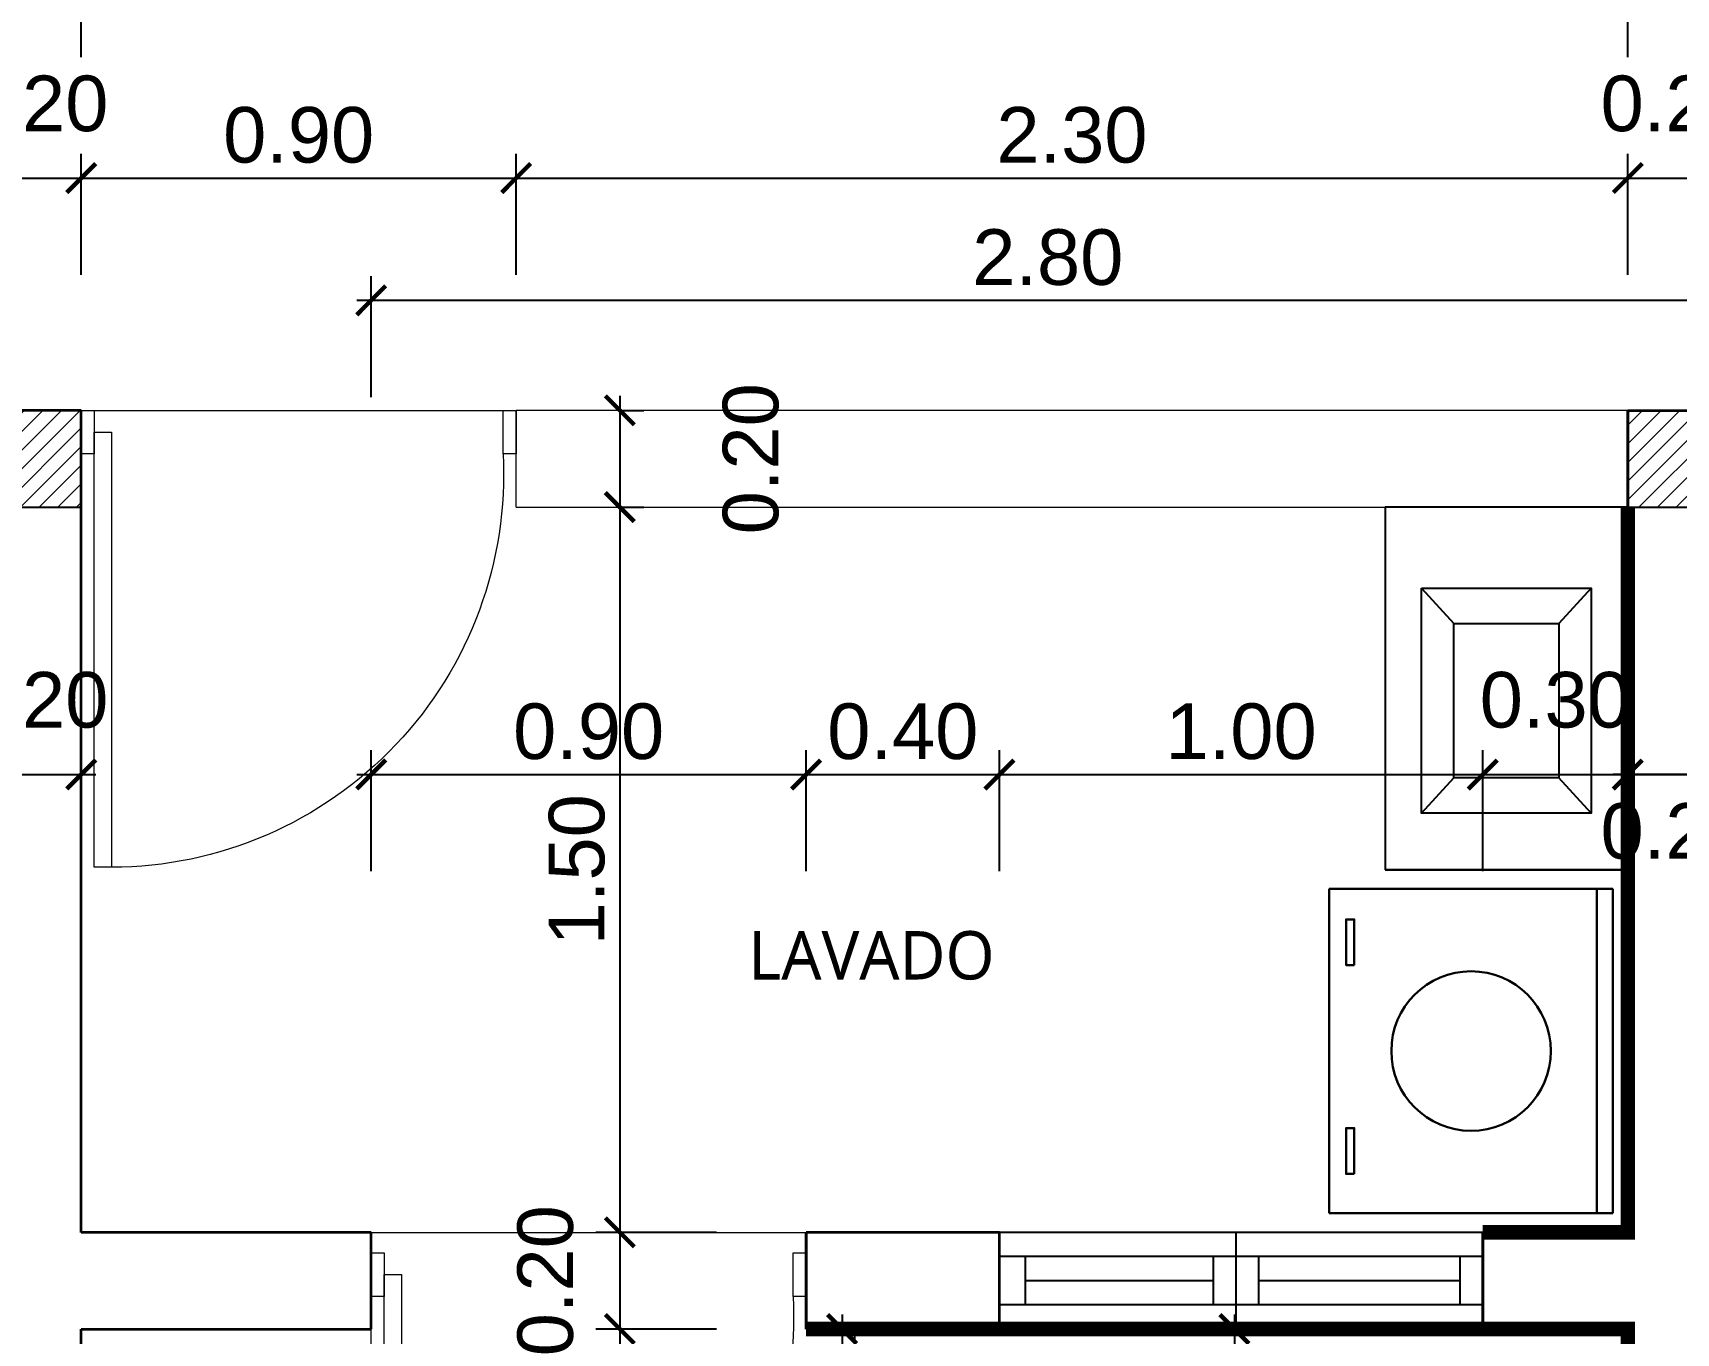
# Model space of a CAD drawing. Header units: feet. Extents: x -417 to 46, y -646 to -218.
# Drawn here: x -100.695 to -97.295, y -487.236 to -484.547 of the extents above; entities that cross this region are included whole.
import ezdxf

# ---------------------------------------------------------------- set-up
doc = ezdxf.new("R2010")
doc.units = ezdxf.units.FT
doc.header["$MEASUREMENT"] = 0
for name, color, linetype in [('00-PISOS', 30, 'Continuous'), ('COCINA', 2, 'Continuous'), ('columna', 9, 'Continuous'), ('DIM', 10, 'Continuous'), ('PERT-VENT', 2, 'Continuous')]:
    doc.layers.add(name, color=color, linetype=linetype)
for name, color, linetype, lineweight in [('A-WALL', 4, 'Continuous', 25), ('closet', 8, 'Continuous', 5), ('DIM-COTAS', 1, 'Continuous', 5), ('FURN', 2, 'Continuous', 30), ('MB', 2, 'Continuous', 20), ('muros', 4, 'Continuous', 50), ('Piso', 8, 'Continuous', 9), ('puertas', 8, 'Continuous', 9), ('TXT', 2, 'Continuous', 9)]:
    doc.layers.add(name, color=color, linetype=linetype, lineweight=lineweight)
doc.styles.add('ads', font='trebuc.ttf', dxfattribs={"height": 0.14})
doc.styles.get("Standard").update_dxf_attribs({"font": 'arial.ttf', "height": 0.115})
doc.dimstyles.new('KEILY', dxfattribs={"dimtxt": 0.115, "dimasz": 0.06, "dimexe": 0.05, "dimexo": 0.2, "dimgap": 0.03, "dimtad": 1, "dimzin": 1, "dimdsep": 46, "dimtxsty": 'Standard', "dimblk": 'ARCHTICK', "dimcen": 2.5, "dimdle": 0.03, "dimclrd": 256, "dimclre": 256, "dimclrt": 7, "dimadec": 0, "dimazin": 0, "dimtfac": 1, "dimtmove": 2, "dimatfit": 3, "dimfxl": 0.2, "dimfxlon": 1, "dimtolj": 1, "dimtzin": 1, "dimarcsym": 0})

# ---------------------------------------------------------------- blocks, each defined once
blk = doc.blocks.new('A$C4D292AF4')
at = {"layer": 'puertas'}
for points in [[(0.03, 0.05), (0.07, 0.05), (0.07, 1.05), (0.03, 1.05)], [(0, 0), (0.03, 0), (0.03, 0.1), (0, 0.1)], [(0.97, 0), (1, 0), (1, 0.1), (0.97, 0.1)]]:
    blk.add_lwpolyline(points, close=True, dxfattribs=at)
blk.add_arc((0.0677, 0.1465), 0.9035, 357.0481, 89.8556, dxfattribs=at)
blk = doc.blocks.new('A$C01EB0BB3')
at = {"layer": 'FURN'}
for p, q in [((0, 0, 224.5603), (0, 0.6096, 224.5603)), ((0, 0.6096, 224.5603), (0.5334, 0.6096, 224.5603)), ((0.5034, 0.6096, 224.5603), (0.5034, 0, 224.5603)), ((0.5334, 0.6096, 224.5603), (0.5334, 0, 224.5603)), ((0.5334, 0, 224.5603), (0, 0, 224.5603))]:
    blk.add_line(p, q, dxfattribs=at)
at = {"layer": 'FURN', "ltscale": 0.02, "elevation": 224.5603}
for points in [[(0.047, 0.5357), (0.047, 0.4496), (0.0315, 0.4496), (0.0315, 0.5357)], [(0.047, 0.1432), (0.047, 0.0572), (0.0315, 0.0572), (0.0315, 0.1432)]]:
    blk.add_lwpolyline(points, close=True, dxfattribs=at)
at = {"layer": 'FURN', "ltscale": 0.02}
blk.add_circle((0.2667, 0.3048, 224.5603), 0.15, dxfattribs=at)
blk = doc.blocks.new('_ArchTick')
at = {"layer": 'DIM-COTAS', "color": 0, "const_width": 0.15}
blk.add_lwpolyline([(-0.5, -0.5), (0.5, 0.5)], dxfattribs=at)
blk = doc.blocks.new('*D1394')
at = {"layer": 'Defpoints', "color": 0, "transparency": 16777216}
for p in [(-100.5954, -484.847), (-100.5954, -485.3275), (-100.7954, -485.5275)]:
    blk.add_point(p, dxfattribs=at)
at = {"layer": 'DIM', "lineweight": -2, "transparency": 16777216}
for p, q in [((-100.7954, -485.047), (-100.7954, -484.797)), ((-100.5954, -485.047), (-100.5954, -484.797)), ((-100.8254, -484.847), (-100.5654, -484.847))]:
    blk.add_line(p, q, dxfattribs=at)
at = {"layer": 'DIM', "lineweight": -2, "transparency": 16777216, "xscale": 0.06, "yscale": 0.06, "zscale": 0.06, "rotation": 180}
blk.add_blockref('_ArchTick', (-100.7954, -484.847), dxfattribs=at)
at = {"layer": 'DIM', "lineweight": -2, "transparency": 16777216, "xscale": 0.06, "yscale": 0.06, "zscale": 0.06}
blk.add_blockref('_ArchTick', (-100.5954, -484.847), dxfattribs=at)
at = {"layer": 'DIM', "color": 7, "transparency": 16777216, "insert": (-100.6954, -484.6933), "char_height": 0.115, "attachment_point": 5}
blk.add_mtext('\\A1;0.20', dxfattribs=at)
blk = doc.blocks.new('*D1395')
at = {"layer": 'Defpoints', "color": 0, "transparency": 16777216}
for p in [(-99.6954, -484.847), (-100.5954, -485.3275), (-99.6954, -485.3275)]:
    blk.add_point(p, dxfattribs=at)
at = {"layer": 'DIM', "lineweight": -2, "transparency": 16777216}
for p, q in [((-100.5954, -485.047), (-100.5954, -484.797)), ((-99.6954, -485.047), (-99.6954, -484.797)), ((-100.6254, -484.847), (-99.6654, -484.847))]:
    blk.add_line(p, q, dxfattribs=at)
at = {"layer": 'DIM', "lineweight": -2, "transparency": 16777216, "xscale": 0.06, "yscale": 0.06, "zscale": 0.06, "rotation": 180}
blk.add_blockref('_ArchTick', (-100.5954, -484.847), dxfattribs=at)
at = {"layer": 'DIM', "lineweight": -2, "transparency": 16777216, "xscale": 0.06, "yscale": 0.06, "zscale": 0.06}
blk.add_blockref('_ArchTick', (-99.6954, -484.847), dxfattribs=at)
at = {"layer": 'DIM', "color": 7, "transparency": 16777216, "insert": (-100.1454, -484.7583), "char_height": 0.115, "attachment_point": 5}
blk.add_mtext('\\A1;0.90', dxfattribs=at)
blk = doc.blocks.new('*D1396')
at = {"layer": 'Defpoints', "color": 0, "transparency": 16777216}
for p in [(-97.3954, -484.847), (-99.6954, -485.3275), (-97.3954, -485.3275)]:
    blk.add_point(p, dxfattribs=at)
at = {"layer": 'DIM', "lineweight": -2, "transparency": 16777216}
for p, q in [((-99.6954, -485.047), (-99.6954, -484.797)), ((-97.3954, -485.047), (-97.3954, -484.797)), ((-99.7254, -484.847), (-97.3654, -484.847))]:
    blk.add_line(p, q, dxfattribs=at)
at = {"layer": 'DIM', "lineweight": -2, "transparency": 16777216, "xscale": 0.06, "yscale": 0.06, "zscale": 0.06, "rotation": 180}
blk.add_blockref('_ArchTick', (-99.6954, -484.847), dxfattribs=at)
at = {"layer": 'DIM', "lineweight": -2, "transparency": 16777216, "xscale": 0.06, "yscale": 0.06, "zscale": 0.06}
blk.add_blockref('_ArchTick', (-97.3954, -484.847), dxfattribs=at)
at = {"layer": 'DIM', "color": 7, "transparency": 16777216, "insert": (-98.5454, -484.7583), "char_height": 0.115, "attachment_point": 5}
blk.add_mtext('\\A1;2.30', dxfattribs=at)
blk = doc.blocks.new('*D1397')
at = {"layer": 'Defpoints', "color": 0, "transparency": 16777216}
for p in [(-97.1954, -484.847), (-97.3954, -485.3275), (-97.1954, -485.3275)]:
    blk.add_point(p, dxfattribs=at)
at = {"layer": 'DIM', "lineweight": -2, "transparency": 16777216}
for p, q in [((-97.3954, -485.047), (-97.3954, -484.797)), ((-97.1954, -485.047), (-97.1954, -484.797)), ((-97.4254, -484.847), (-97.1654, -484.847))]:
    blk.add_line(p, q, dxfattribs=at)
at = {"layer": 'DIM', "lineweight": -2, "transparency": 16777216, "xscale": 0.06, "yscale": 0.06, "zscale": 0.06, "rotation": 180}
blk.add_blockref('_ArchTick', (-97.3954, -484.847), dxfattribs=at)
at = {"layer": 'DIM', "lineweight": -2, "transparency": 16777216, "xscale": 0.06, "yscale": 0.06, "zscale": 0.06}
blk.add_blockref('_ArchTick', (-97.1954, -484.847), dxfattribs=at)
at = {"layer": 'DIM', "color": 7, "transparency": 16777216, "insert": (-97.2954, -484.6933), "char_height": 0.115, "attachment_point": 5}
blk.add_mtext('\\A1;0.20', dxfattribs=at)
blk = doc.blocks.new('*D1402')
at = {"layer": 'Defpoints', "color": 0, "transparency": 16777216}
for p in [(-100.5954, -484.4755), (-100.7954, -484.797), (-100.5954, -484.797)]:
    blk.add_point(p, dxfattribs=at)
at = {"layer": 'DIM', "lineweight": -2, "transparency": 16777216}
for p, q in [((-100.7954, -484.597), (-100.7954, -484.4255)), ((-100.5954, -484.597), (-100.5954, -484.4255)), ((-100.8254, -484.4755), (-100.5654, -484.4755))]:
    blk.add_line(p, q, dxfattribs=at)
at = {"layer": 'DIM', "lineweight": -2, "transparency": 16777216, "xscale": 0.06, "yscale": 0.06, "zscale": 0.06, "rotation": 180}
blk.add_blockref('_ArchTick', (-100.7954, -484.4755), dxfattribs=at)
at = {"layer": 'DIM', "lineweight": -2, "transparency": 16777216, "xscale": 0.06, "yscale": 0.06, "zscale": 0.06}
blk.add_blockref('_ArchTick', (-100.5954, -484.4755), dxfattribs=at)
at = {"layer": 'DIM', "color": 7, "transparency": 16777216, "insert": (-100.6954, -484.3218), "char_height": 0.115, "attachment_point": 5}
blk.add_mtext('\\A1;0.20', dxfattribs=at)
blk = doc.blocks.new('*D1403')
at = {"layer": 'Defpoints', "color": 0, "transparency": 16777216}
for p in [(-97.3954, -484.4755), (-100.5954, -484.797), (-97.3954, -484.797)]:
    blk.add_point(p, dxfattribs=at)
at = {"layer": 'DIM', "lineweight": -2, "transparency": 16777216}
for p, q in [((-100.5954, -484.597), (-100.5954, -484.4255)), ((-97.3954, -484.597), (-97.3954, -484.4255)), ((-100.6254, -484.4755), (-97.3654, -484.4755))]:
    blk.add_line(p, q, dxfattribs=at)
at = {"layer": 'DIM', "lineweight": -2, "transparency": 16777216, "xscale": 0.06, "yscale": 0.06, "zscale": 0.06, "rotation": 180}
blk.add_blockref('_ArchTick', (-100.5954, -484.4755), dxfattribs=at)
at = {"layer": 'DIM', "lineweight": -2, "transparency": 16777216, "xscale": 0.06, "yscale": 0.06, "zscale": 0.06}
blk.add_blockref('_ArchTick', (-97.3954, -484.4755), dxfattribs=at)
at = {"layer": 'DIM', "color": 7, "transparency": 16777216, "insert": (-98.9954, -484.3867), "char_height": 0.115, "attachment_point": 5}
blk.add_mtext('\\A1;3.20', dxfattribs=at)
blk = doc.blocks.new('*D1404')
at = {"layer": 'Defpoints', "color": 0, "transparency": 16777216}
for p in [(-97.1954, -484.4755), (-97.3954, -484.797), (-97.1954, -484.797)]:
    blk.add_point(p, dxfattribs=at)
at = {"layer": 'DIM', "lineweight": -2, "transparency": 16777216}
for p, q in [((-97.3954, -484.597), (-97.3954, -484.4255)), ((-97.1954, -484.597), (-97.1954, -484.4255)), ((-97.4254, -484.4755), (-97.1654, -484.4755))]:
    blk.add_line(p, q, dxfattribs=at)
at = {"layer": 'DIM', "lineweight": -2, "transparency": 16777216, "xscale": 0.06, "yscale": 0.06, "zscale": 0.06, "rotation": 180}
blk.add_blockref('_ArchTick', (-97.3954, -484.4755), dxfattribs=at)
at = {"layer": 'DIM', "lineweight": -2, "transparency": 16777216, "xscale": 0.06, "yscale": 0.06, "zscale": 0.06}
blk.add_blockref('_ArchTick', (-97.1954, -484.4755), dxfattribs=at)
at = {"layer": 'DIM', "color": 7, "transparency": 16777216, "insert": (-97.2954, -484.3218), "char_height": 0.115, "attachment_point": 5}
blk.add_mtext('\\A1;0.20', dxfattribs=at)
blk = doc.blocks.new('*D1551')
at = {"layer": 'Defpoints', "color": 0, "transparency": 16777216}
for p in [(-99.5209, -485.3275), (-99.5209, -485.5275), (-99.4809, -485.5275)]:
    blk.add_point(p, dxfattribs=at)
at = {"layer": 'DIM', "lineweight": -2, "transparency": 16777216}
for p, q in [((-99.4809, -485.2975), (-99.4809, -485.5575)), ((-99.4809, -485.3275), (-99.4309, -485.3275)), ((-99.4809, -485.5275), (-99.4309, -485.5275))]:
    blk.add_line(p, q, dxfattribs=at)
at = {"layer": 'DIM', "lineweight": -2, "transparency": 16777216, "xscale": 0.06, "yscale": 0.06, "zscale": 0.06}
for p, rotation in [((-99.4809, -485.3275), 90), ((-99.4809, -485.5275), 270)]:
    blk.add_blockref('_ArchTick', p, dxfattribs=dict(at, rotation=rotation))
at = {"layer": 'DIM', "color": 7, "transparency": 16777216, "insert": (-99.2097, -485.4275), "char_height": 0.115, "attachment_point": 5, "rotation": 90}
blk.add_mtext('\\A1;0.20', dxfattribs=at)
blk = doc.blocks.new('*D1552')
at = {"layer": 'Defpoints', "color": 0, "transparency": 16777216}
for p in [(-99.5209, -485.5275), (-99.4809, -487.0275), (-98.8954, -487.0275)]:
    blk.add_point(p, dxfattribs=at)
at = {"layer": 'DIM', "lineweight": -2, "transparency": 16777216}
for p, q in [((-99.4809, -485.4975), (-99.4809, -487.0575)), ((-99.4809, -485.5275), (-99.4309, -485.5275)), ((-99.2809, -487.0275), (-99.5309, -487.0275))]:
    blk.add_line(p, q, dxfattribs=at)
at = {"layer": 'DIM', "lineweight": -2, "transparency": 16777216, "xscale": 0.06, "yscale": 0.06, "zscale": 0.06}
for p, rotation in [((-99.4809, -485.5275), 90), ((-99.4809, -487.0275), 270)]:
    blk.add_blockref('_ArchTick', p, dxfattribs=dict(at, rotation=rotation))
at = {"layer": 'DIM', "color": 7, "transparency": 16777216, "insert": (-99.5696, -486.2775), "char_height": 0.115, "attachment_point": 5, "rotation": 90}
blk.add_mtext('\\A1;1.50', dxfattribs=at)
blk = doc.blocks.new('*D1553')
at = {"layer": 'Defpoints', "color": 0, "transparency": 16777216}
for p in [(-98.8954, -487.0275), (-99.4809, -487.2275), (-98.9954, -487.2275)]:
    blk.add_point(p, dxfattribs=at)
at = {"layer": 'DIM', "lineweight": -2, "transparency": 16777216}
for p, q in [((-99.4809, -486.9975), (-99.4809, -487.2575)), ((-99.2809, -487.0275), (-99.5309, -487.0275)), ((-99.2809, -487.2275), (-99.5309, -487.2275))]:
    blk.add_line(p, q, dxfattribs=at)
at = {"layer": 'DIM', "lineweight": -2, "transparency": 16777216, "xscale": 0.06, "yscale": 0.06, "zscale": 0.06}
for p, rotation in [((-99.4809, -487.0275), 90), ((-99.4809, -487.2275), 270)]:
    blk.add_blockref('_ArchTick', p, dxfattribs=dict(at, rotation=rotation))
at = {"layer": 'DIM', "color": 7, "transparency": 16777216, "insert": (-99.6346, -487.1275), "char_height": 0.115, "attachment_point": 5, "rotation": 90}
blk.add_mtext('\\A1;0.20', dxfattribs=at)
blk = doc.blocks.new('*D1554')
at = {"layer": 'Defpoints', "color": 0, "transparency": 16777216}
for p in [(-98.9954, -487.2275), (-99.9954, -487.9775), (-99.4809, -487.9775)]:
    blk.add_point(p, dxfattribs=at)
at = {"layer": 'DIM', "lineweight": -2, "transparency": 16777216}
for p, q in [((-99.4809, -487.1975), (-99.4809, -487.2917)), ((-99.2809, -487.2275), (-99.5309, -487.2275)), ((-99.4809, -488.0075), (-99.4809, -487.6512)), ((-99.6809, -487.9775), (-99.4309, -487.9775))]:
    blk.add_line(p, q, dxfattribs=at)
at = {"layer": 'DIM', "lineweight": -2, "transparency": 16777216, "xscale": 0.06, "yscale": 0.06, "zscale": 0.06}
for p, rotation in [((-99.4809, -487.2275), 90), ((-99.4809, -487.9775), 270)]:
    blk.add_blockref('_ArchTick', p, dxfattribs=dict(at, rotation=rotation))
at = {"layer": 'DIM', "color": 7, "transparency": 16777216, "insert": (-99.4809, -487.4715), "char_height": 0.115, "attachment_point": 5, "rotation": 90}
blk.add_mtext('\\A1;0.75', dxfattribs=at)
blk = doc.blocks.new('*D1558')
at = {"layer": 'Defpoints', "color": 0, "transparency": 16777216}
for p in [(-98.8954, -487.2275), (-99.0212, -490.6275), (-98.6936, -490.6275)]:
    blk.add_point(p, dxfattribs=at)
at = {"layer": 'DIM', "lineweight": -2, "transparency": 16777216}
for p, q in [((-99.0212, -487.1975), (-99.0212, -490.6575)), ((-99.0212, -487.2275), (-99.0712, -487.2275)), ((-98.8936, -490.6275), (-99.0712, -490.6275))]:
    blk.add_line(p, q, dxfattribs=at)
at = {"layer": 'DIM', "lineweight": -2, "transparency": 16777216, "xscale": 0.06, "yscale": 0.06, "zscale": 0.06}
for p, rotation in [((-99.0212, -487.2275), 90), ((-99.0212, -490.6275), 270)]:
    blk.add_blockref('_ArchTick', p, dxfattribs=dict(at, rotation=rotation))
at = {"layer": 'DIM', "color": 7, "transparency": 16777216, "insert": (-99.1099, -488.9275), "char_height": 0.115, "attachment_point": 5, "rotation": 90}
blk.add_mtext('\\A1;3.40', dxfattribs=at)
blk = doc.blocks.new('*D1564')
at = {"layer": 'Defpoints', "color": 0, "transparency": 16777216}
for p in [(-98.0433, -487.2275), (-98.2093, -487.8275), (-98.0433, -487.8275)]:
    blk.add_point(p, dxfattribs=at)
at = {"layer": 'DIM', "lineweight": -2, "transparency": 16777216}
for p, q in [((-98.2093, -487.1975), (-98.2093, -487.8575)), ((-98.2093, -487.2275), (-98.2593, -487.2275)), ((-98.2093, -487.8275), (-98.2593, -487.8275))]:
    blk.add_line(p, q, dxfattribs=at)
at = {"layer": 'DIM', "lineweight": -2, "transparency": 16777216, "xscale": 0.06, "yscale": 0.06, "zscale": 0.06}
for p, rotation in [((-98.2093, -487.2275), 90), ((-98.2093, -487.8275), 270)]:
    blk.add_blockref('_ArchTick', p, dxfattribs=dict(at, rotation=rotation))
at = {"layer": 'DIM', "color": 7, "transparency": 16777216, "insert": (-98.2981, -487.5275), "char_height": 0.115, "attachment_point": 5, "rotation": 90}
blk.add_mtext('\\A1;0.60', dxfattribs=at)
blk = doc.blocks.new('*D1583')
at = {"layer": 'Defpoints', "color": 0, "transparency": 16777216}
for p in [(-100.5954, -486.0805), (-100.7954, -486.4729), (-100.5954, -486.5051)]:
    blk.add_point(p, dxfattribs=at)
at = {"layer": 'DIM', "lineweight": -2, "transparency": 16777216}
for p, q in [((-100.7954, -486.2729), (-100.7954, -486.0305)), ((-100.5954, -486.2805), (-100.5954, -486.0305)), ((-100.8254, -486.0805), (-100.5654, -486.0805))]:
    blk.add_line(p, q, dxfattribs=at)
at = {"layer": 'DIM', "lineweight": -2, "transparency": 16777216, "xscale": 0.06, "yscale": 0.06, "zscale": 0.06, "rotation": 180}
blk.add_blockref('_ArchTick', (-100.7954, -486.0805), dxfattribs=at)
at = {"layer": 'DIM', "lineweight": -2, "transparency": 16777216, "xscale": 0.06, "yscale": 0.06, "zscale": 0.06}
blk.add_blockref('_ArchTick', (-100.5954, -486.0805), dxfattribs=at)
at = {"layer": 'DIM', "color": 7, "transparency": 16777216, "insert": (-100.6954, -485.9268), "char_height": 0.115, "attachment_point": 5}
blk.add_mtext('\\A1;0.20', dxfattribs=at)
blk = doc.blocks.new('*D1584')
at = {"layer": 'Defpoints', "color": 0, "transparency": 16777216}
for p in [(-99.9954, -485.1), (-97.1954, -485.5246), (-99.9954, -487.0275)]:
    blk.add_point(p, dxfattribs=at)
at = {"layer": 'DIM', "lineweight": -2, "transparency": 16777216}
for p, q in [((-99.9954, -485.3), (-99.9954, -485.05)), ((-97.1954, -485.3), (-97.1954, -485.05)), ((-97.1654, -485.1), (-100.0254, -485.1))]:
    blk.add_line(p, q, dxfattribs=at)
at = {"layer": 'DIM', "lineweight": -2, "transparency": 16777216, "xscale": 0.06, "yscale": 0.06, "zscale": 0.06, "rotation": 180}
blk.add_blockref('_ArchTick', (-99.9954, -485.1), dxfattribs=at)
at = {"layer": 'DIM', "lineweight": -2, "transparency": 16777216, "xscale": 0.06, "yscale": 0.06, "zscale": 0.06}
blk.add_blockref('_ArchTick', (-97.1954, -485.1), dxfattribs=at)
at = {"layer": 'DIM', "color": 7, "transparency": 16777216, "insert": (-98.5954, -485.0112), "char_height": 0.115, "attachment_point": 5}
blk.add_mtext('\\A1;2.80', dxfattribs=at)
blk = doc.blocks.new('*D1585')
at = {"layer": 'Defpoints', "color": 0, "transparency": 16777216}
for p in [(-99.0954, -486.0805), (-99.9954, -487.0275), (-99.0954, -487.0275)]:
    blk.add_point(p, dxfattribs=at)
at = {"layer": 'DIM', "lineweight": -2, "transparency": 16777216}
for p, q in [((-99.9954, -486.2805), (-99.9954, -486.0305)), ((-99.0954, -486.2805), (-99.0954, -486.0305)), ((-100.0254, -486.0805), (-99.0654, -486.0805))]:
    blk.add_line(p, q, dxfattribs=at)
at = {"layer": 'DIM', "lineweight": -2, "transparency": 16777216, "xscale": 0.06, "yscale": 0.06, "zscale": 0.06, "rotation": 180}
blk.add_blockref('_ArchTick', (-99.9954, -486.0805), dxfattribs=at)
at = {"layer": 'DIM', "lineweight": -2, "transparency": 16777216, "xscale": 0.06, "yscale": 0.06, "zscale": 0.06}
blk.add_blockref('_ArchTick', (-99.0954, -486.0805), dxfattribs=at)
at = {"layer": 'DIM', "color": 7, "transparency": 16777216, "insert": (-99.5454, -485.9918), "char_height": 0.115, "attachment_point": 5}
blk.add_mtext('\\A1;0.90', dxfattribs=at)
blk = doc.blocks.new('*D1586')
at = {"layer": 'Defpoints', "color": 0, "transparency": 16777216}
for p in [(-98.6954, -486.0805), (-99.0954, -487.0275), (-98.6954, -487.0275)]:
    blk.add_point(p, dxfattribs=at)
at = {"layer": 'DIM', "lineweight": -2, "transparency": 16777216}
for p, q in [((-99.0954, -486.2805), (-99.0954, -486.0305)), ((-98.6954, -486.2805), (-98.6954, -486.0305)), ((-99.1254, -486.0805), (-98.6654, -486.0805))]:
    blk.add_line(p, q, dxfattribs=at)
at = {"layer": 'DIM', "lineweight": -2, "transparency": 16777216, "xscale": 0.06, "yscale": 0.06, "zscale": 0.06, "rotation": 180}
blk.add_blockref('_ArchTick', (-99.0954, -486.0805), dxfattribs=at)
at = {"layer": 'DIM', "lineweight": -2, "transparency": 16777216, "xscale": 0.06, "yscale": 0.06, "zscale": 0.06}
blk.add_blockref('_ArchTick', (-98.6954, -486.0805), dxfattribs=at)
at = {"layer": 'DIM', "color": 7, "transparency": 16777216, "insert": (-98.8954, -485.9918), "char_height": 0.115, "attachment_point": 5}
blk.add_mtext('\\A1;0.40', dxfattribs=at)
blk = doc.blocks.new('*D1587')
at = {"layer": 'Defpoints', "color": 0, "transparency": 16777216}
for p in [(-97.6954, -486.0805), (-98.6954, -487.0275), (-97.6954, -487.0775)]:
    blk.add_point(p, dxfattribs=at)
at = {"layer": 'DIM', "lineweight": -2, "transparency": 16777216}
for p, q in [((-98.6954, -486.2805), (-98.6954, -486.0305)), ((-97.6954, -486.2805), (-97.6954, -486.0305)), ((-98.7254, -486.0805), (-97.6654, -486.0805))]:
    blk.add_line(p, q, dxfattribs=at)
at = {"layer": 'DIM', "lineweight": -2, "transparency": 16777216, "xscale": 0.06, "yscale": 0.06, "zscale": 0.06, "rotation": 180}
blk.add_blockref('_ArchTick', (-98.6954, -486.0805), dxfattribs=at)
at = {"layer": 'DIM', "lineweight": -2, "transparency": 16777216, "xscale": 0.06, "yscale": 0.06, "zscale": 0.06}
blk.add_blockref('_ArchTick', (-97.6954, -486.0805), dxfattribs=at)
at = {"layer": 'DIM', "color": 7, "transparency": 16777216, "insert": (-98.1954, -485.9918), "char_height": 0.115, "attachment_point": 5}
blk.add_mtext('\\A1;1.00', dxfattribs=at)
blk = doc.blocks.new('*D1588')
at = {"layer": 'Defpoints', "color": 0, "transparency": 16777216}
for p in [(-97.3954, -486.0805), (-97.3954, -487.0275), (-97.6954, -487.0775)]:
    blk.add_point(p, dxfattribs=at)
at = {"layer": 'DIM', "lineweight": -2, "transparency": 16777216}
for p, q in [((-97.6954, -486.2805), (-97.6954, -486.0305)), ((-97.3954, -486.2805), (-97.3954, -486.0305)), ((-97.7254, -486.0805), (-97.3654, -486.0805))]:
    blk.add_line(p, q, dxfattribs=at)
at = {"layer": 'DIM', "lineweight": -2, "transparency": 16777216, "xscale": 0.06, "yscale": 0.06, "zscale": 0.06, "rotation": 180}
blk.add_blockref('_ArchTick', (-97.6954, -486.0805), dxfattribs=at)
at = {"layer": 'DIM', "lineweight": -2, "transparency": 16777216, "xscale": 0.06, "yscale": 0.06, "zscale": 0.06}
blk.add_blockref('_ArchTick', (-97.3954, -486.0805), dxfattribs=at)
at = {"layer": 'DIM', "color": 7, "transparency": 16777216, "insert": (-97.5454, -485.9267), "char_height": 0.115, "attachment_point": 5}
blk.add_mtext('\\A1;0.30', dxfattribs=at)
blk = doc.blocks.new('*D1589')
at = {"layer": 'Defpoints', "color": 0, "transparency": 16777216}
for p in [(-97.1954, -486.0805), (-97.3954, -487.0275), (-97.1954, -487.0275)]:
    blk.add_point(p, dxfattribs=at)
at = {"layer": 'DIM', "lineweight": -2, "transparency": 16777216}
for p, q in [((-97.3954, -486.2805), (-97.3954, -486.0305)), ((-97.1954, -486.2805), (-97.1954, -486.0305)), ((-97.4254, -486.0805), (-97.1654, -486.0805))]:
    blk.add_line(p, q, dxfattribs=at)
at = {"layer": 'DIM', "lineweight": -2, "transparency": 16777216, "xscale": 0.06, "yscale": 0.06, "zscale": 0.06, "rotation": 180}
blk.add_blockref('_ArchTick', (-97.3954, -486.0805), dxfattribs=at)
at = {"layer": 'DIM', "lineweight": -2, "transparency": 16777216, "xscale": 0.06, "yscale": 0.06, "zscale": 0.06}
blk.add_blockref('_ArchTick', (-97.1954, -486.0805), dxfattribs=at)
at = {"layer": 'DIM', "color": 7, "transparency": 16777216, "insert": (-97.2954, -486.1981), "char_height": 0.115, "attachment_point": 5}
blk.add_mtext('\\A1;0.20', dxfattribs=at)
blk = doc.blocks.new('*D1649')
at = {"layer": 'Defpoints', "color": 0, "transparency": 16777216}
for p in [(-97.3954, -486.0805), (-97.3954, -487.0275), (-97.1954, -487.0275)]:
    blk.add_point(p, dxfattribs=at)
at = {"layer": 'DIM', "lineweight": -2, "transparency": 16777216}
for p, q in [((-97.3954, -486.2805), (-97.3954, -486.0305)), ((-97.1954, -486.2805), (-97.1954, -486.0305)), ((-97.1654, -486.0805), (-97.4254, -486.0805))]:
    blk.add_line(p, q, dxfattribs=at)
at = {"layer": 'DIM', "lineweight": -2, "transparency": 16777216, "xscale": 0.06, "yscale": 0.06, "zscale": 0.06, "rotation": 180}
blk.add_blockref('_ArchTick', (-97.3954, -486.0805), dxfattribs=at)
at = {"layer": 'DIM', "lineweight": -2, "transparency": 16777216, "xscale": 0.06, "yscale": 0.06, "zscale": 0.06}
blk.add_blockref('_ArchTick', (-97.1954, -486.0805), dxfattribs=at)
at = {"layer": 'DIM', "color": 7, "transparency": 16777216, "insert": (-97.2954, -486.1981), "char_height": 0.115, "attachment_point": 5}
blk.add_mtext('\\A1;0.20', dxfattribs=at)
blk = doc.blocks.new('A$C012446DC')
at = {"layer": 'Piso'}
h = blk.add_hatch(dxfattribs=at)
h.set_pattern_fill('ANSI31', color=256, scale=0.008571, angle=180)
h.set_pattern_definition([(225, (206536.064322, 1154820.960068), (0.0192434059784, -0.0192434059784), [])])
h.paths.add_polyline_path([(0, 0), (0.2, 0), (0.2, 0.2), (0, 0.2)])
at = {"layer": 'columna'}
blk.add_lwpolyline([(0.2, 0.2), (0, 0.2), (0, 0), (0.2, 0)], close=True, dxfattribs=at)
blk = doc.blocks.new('A$C791B5281')
at = {"layer": 'muros', "lineweight": 35}
blk.add_line((4.9, 10.3, 1.2387), (5.1, 10.3, 1.2387), dxfattribs=at)
for p in [(1.5, 10.1, 1.2387), (4.9, 10.1, 1.2387)]:
    blk.add_blockref('A$C012446DC', p)

msp = doc.modelspace()

# ---------------------------------------------------------------- linework, layer by layer
at = {"layer": '00-PISOS', "const_width": 0.03}
msp.add_lwpolyline([(-99.0954, -487.2275), (-97.3954, -487.2275), (-97.3954, -490.6275), (-98.7954, -490.6275)], dxfattribs=at)
at = {"layer": 'A-WALL', "lineweight": 35, "extrusion": (-2.36783e-12, 8.94772e-16, -1)}
for p, q in [((-100.5954, -485.3275), (-102.0954, -485.3275)), ((-100.5954, -487.0275), (-100.5954, -485.3275)), ((-97.3954, -485.3275), (-97.3954, -487.0275)), ((-97.3954, -487.0275), (-97.3954, -485.3275)), ((-99.9954, -487.0275), (-100.5954, -487.0275)), ((-99.9954, -487.2275), (-99.9954, -487.0275)), ((-99.0954, -487.2275), (-99.0954, -487.0275)), ((-98.6954, -487.0275), (-99.0954, -487.0275)), ((-99.0954, -487.0275), (-99.0954, -487.2275)), ((-98.6954, -487.2275), (-98.6954, -487.0275)), ((-98.6954, -487.2275), (-98.6954, -487.0275)), ((-97.3954, -487.0275), (-97.6954, -487.0275)), ((-97.6954, -487.0275), (-97.6954, -487.2275)), ((-97.6954, -487.2275), (-97.6954, -487.0275)), ((-97.6954, -487.2275), (-97.6954, -487.0275)), ((-100.5954, -487.9775), (-100.5954, -487.2275)), ((-100.5954, -487.2275), (-99.9954, -487.2275)), ((-99.0954, -487.2275), (-98.6954, -487.2275)), ((-97.6954, -487.2275), (-97.3954, -487.2275)), ((-97.3954, -490.6275), (-97.3954, -487.2275))]:
    msp.add_line(p, q, dxfattribs=at)
at = {"layer": 'A-WALL', "lineweight": 35}
msp.add_line((-97.3954, -485.3275), (-97.1954, -485.3275), dxfattribs=at)
at = {"layer": 'closet'}
msp.add_line((-99.9954, -487.9775), (-99.9954, -487.2275), dxfattribs=at)
at = {"layer": 'COCINA', "extrusion": (-2.36783e-12, 8.94772e-16, -1)}
for p, q in [((-97.8219, -485.6952), (-97.755, -485.768)), ((-97.4714, -485.6952), (-97.5384, -485.768)), ((-97.8219, -486.1604), (-97.755, -486.0876)), ((-97.4714, -486.1604), (-97.5384, -486.0876)), ((-97.3954, -486.2775), (-97.8976, -486.2775)), ((-98.9954, -487.2275), (-98.9954, -487.8275))]:
    msp.add_line(p, q, dxfattribs=at)
at = {"layer": 'COCINA', "extrusion": (-2.36783e-12, 8.94772e-16, -1), "elevation": 0}
for points in [[(97.8976, -486.2775), (97.3954, -486.2775), (97.3954, -485.5275), (97.8976, -485.5275)], [(97.8219, -485.6952), (97.4714, -485.6952), (97.4714, -486.1604), (97.8219, -486.1604)], [(97.755, -485.768), (97.5384, -485.768), (97.5384, -486.0876), (97.755, -486.0876)]]:
    msp.add_lwpolyline(points, close=True, dxfattribs=at)
at = {"layer": 'MB', "extrusion": (-2.36783e-12, 8.94772e-16, -1)}
for p, q in [((-99.6954, -485.5275), (-99.6954, -485.3275)), ((-97.3954, -485.3275), (-99.6954, -485.3275)), ((-99.6954, -485.5275), (-97.3954, -485.5275))]:
    msp.add_line(p, q, dxfattribs=at)
at = {"layer": 'PERT-VENT', "extrusion": (-2.36783e-12, 8.94772e-16, -1)}
for p, q in [((-97.6954, -487.0275), (-98.6954, -487.0275)), ((-98.2063, -487.0275), (-98.2063, -487.2275)), ((-97.6954, -487.0775), (-98.6954, -487.0775)), ((-98.6415, -487.1775), (-98.6415, -487.0775)), ((-98.253, -487.0775), (-98.253, -487.1775)), ((-98.1597, -487.0775), (-98.1597, -487.1775)), ((-97.742, -487.1775), (-97.742, -487.0775)), ((-98.253, -487.1275), (-98.6415, -487.1275)), ((-97.742, -487.1275), (-98.1597, -487.1275)), ((-97.6954, -487.1775), (-98.6954, -487.1775)), ((-98.6954, -487.2275), (-97.6954, -487.2275))]:
    msp.add_line(p, q, dxfattribs=at)
at = {"layer": 'Piso'}
for p, q in [((-100.5954, -485.3275), (-99.6954, -485.3275)), ((-99.9954, -487.0275), (-99.0954, -487.0275))]:
    msp.add_line(p, q, dxfattribs=at)

# ---------------------------------------------------------------- block references
at = {"layer": 'puertas', "extrusion": (-2.36783e-12, 8.94772e-16, -1), "xscale": 0.9000000000000057, "yscale": 0.9000000000000057, "zscale": 0.9000000000000057, "rotation": 180}
msp.add_blockref('A$C4D292AF4', (100.5954, -485.3275), dxfattribs=at)
at = {"layer": 'puertas', "extrusion": (2.36808e-12, 8.94772e-16, -1), "xscale": 0.8999999999999773, "yscale": 0.8999999999999773, "zscale": 0.8999999999999773, "rotation": 180}
msp.add_blockref('A$C4D292AF4', (99.9954, -487.0698), dxfattribs=at)

# ---------------------------------------------------------------- texts
at = {"layer": 'TXT', "insert": (-98.9602, -486.4045), "char_height": 0.1, "width": 2.838, "attachment_point": 2, "style": 'ads', "bg_fill": 2}
msp.add_mtext('LAVADO', dxfattribs=at)

# ---------------------------------------------------------------- dimensions: what is measured, and where the dimension line sits
at = {"layer": 'DIM'}
for base, p1, p2, picture, middle in [((-100.5954, -484.4755), (-100.7954, -484.797), (-100.5954, -484.797), '*D1402', (-100.6954, -484.3218)), ((-97.1954, -484.4755), (-97.3954, -484.797), (-97.1954, -484.797), '*D1404', (-97.2954, -484.3218)), ((-97.3954, -484.4755), (-100.5954, -484.797), (-97.3954, -484.797), '*D1403', (-98.9954, -484.3867)), ((-100.5954, -484.847), (-100.7954, -485.5275), (-100.5954, -485.3275), '*D1394', (-100.6954, -484.6933)), ((-97.1954, -484.847), (-97.3954, -485.3275), (-97.1954, -485.3275), '*D1397', (-97.2954, -484.6933)), ((-99.6954, -484.847), (-100.5954, -485.3275), (-99.6954, -485.3275), '*D1395', (-100.1454, -484.7583)), ((-97.3954, -484.847), (-99.6954, -485.3275), (-97.3954, -485.3275), '*D1396', (-98.5454, -484.7583)), ((-100.5954, -486.0805), (-100.7954, -486.4729), (-100.5954, -486.5051), '*D1583', (-100.6954, -485.9268))]:
    dim = msp.add_linear_dim(base=base, p1=p1, p2=p2, dimstyle='KEILY', dxfattribs=at)
    dim.commit()
    dim.dimension.update_dxf_attribs({"geometry": picture, "text_midpoint": middle})
for base, p1, p2, picture, middle in [((-99.4809, -485.5275), (-99.5209, -485.3275), (-99.5209, -485.5275), '*D1551', (-99.2097, -485.4275)), ((-99.4809, -487.2275), (-98.8954, -487.0275), (-98.9954, -487.2275), '*D1553', (-99.6346, -487.1275)), ((-99.0212, -490.6275), (-98.8954, -487.2275), (-98.6936, -490.6275), '*D1558', (-99.1099, -488.9275)), ((-98.2093, -487.8275), (-98.0433, -487.2275), (-98.0433, -487.8275), '*D1564', (-98.2981, -487.5275))]:
    dim = msp.add_linear_dim(base=base, p1=p1, p2=p2, angle=90, dimstyle='KEILY', dxfattribs=at)
    dim.commit()
    dim.dimension.update_dxf_attribs({"geometry": picture, "text_midpoint": middle})
dim = msp.add_linear_dim(base=(-97.1954, -486.0805), p1=(-97.3954, -487.0275), p2=(-97.1954, -487.0275), dimstyle='KEILY', dxfattribs=at)
dim.commit()
dim.dimension.update_dxf_attribs({"geometry": '*D1589', "text_midpoint": (-97.2954, -486.1981), "dimtype": 160})
for base, p1, p2, angle, picture, middle in [((-97.3954, -486.0805), (-97.1954, -487.0275), (-97.3954, -487.0275), 180, '*D1649', (-97.2954, -486.1981)), ((-99.4809, -487.9775), (-98.9954, -487.2275), (-99.9954, -487.9775), 90, '*D1554', (-99.4809, -487.4715))]:
    dim = msp.add_linear_dim(base=base, p1=p1, p2=p2, angle=angle, dimstyle='KEILY', dxfattribs=at)
    dim.commit()
    dim.dimension.update_dxf_attribs({"geometry": picture, "text_midpoint": middle, "dimtype": 160})

# ---------------------------------------------------------------- next in the draw order: linework, layer by layer
at = {"layer": '00-PISOS', "const_width": 0.03}
msp.add_lwpolyline([(-97.6954, -487.0275), (-97.3954, -487.0275), (-97.3954, -485.5275)], dxfattribs=at)

# ---------------------------------------------------------------- next in the draw order: block references
msp.add_blockref('A$C791B5281', (-102.2954, -495.6275, -1.2387))
at = {"xscale": -1.100000000000023, "yscale": 1.099999999999994, "zscale": 1.100000000000001, "rotation": 180}
msp.add_blockref('A$C01EB0BB3', (-98.013, -486.3172, -22.456), dxfattribs=at)

# ---------------------------------------------------------------- next in the draw order: dimensions: what is measured, and where the dimension line sits
at = {"layer": 'DIM'}
for base, p1, p2, picture, middle in [((-99.9954, -485.1), (-97.1954, -485.5246), (-99.9954, -487.0275), '*D1584', (-98.5954, -485.0112)), ((-97.3954, -486.0805), (-97.6954, -487.0775), (-97.3954, -487.0275), '*D1588', (-97.5454, -485.9267)), ((-99.0954, -486.0805), (-99.9954, -487.0275), (-99.0954, -487.0275), '*D1585', (-99.5454, -485.9918)), ((-98.6954, -486.0805), (-99.0954, -487.0275), (-98.6954, -487.0275), '*D1586', (-98.8954, -485.9918)), ((-97.6954, -486.0805), (-98.6954, -487.0275), (-97.6954, -487.0775), '*D1587', (-98.1954, -485.9918))]:
    dim = msp.add_linear_dim(base=base, p1=p1, p2=p2, dimstyle='KEILY', dxfattribs=at)
    dim.commit()
    dim.dimension.update_dxf_attribs({"geometry": picture, "text_midpoint": middle})
dim = msp.add_linear_dim(base=(-99.4809, -487.0275), p1=(-99.5209, -485.5275), p2=(-98.8954, -487.0275), angle=90, dimstyle='KEILY', dxfattribs=at)
dim.commit()
dim.dimension.update_dxf_attribs({"geometry": '*D1552', "text_midpoint": (-99.5696, -486.2775)})

doc.saveas('drawing.dxf')
